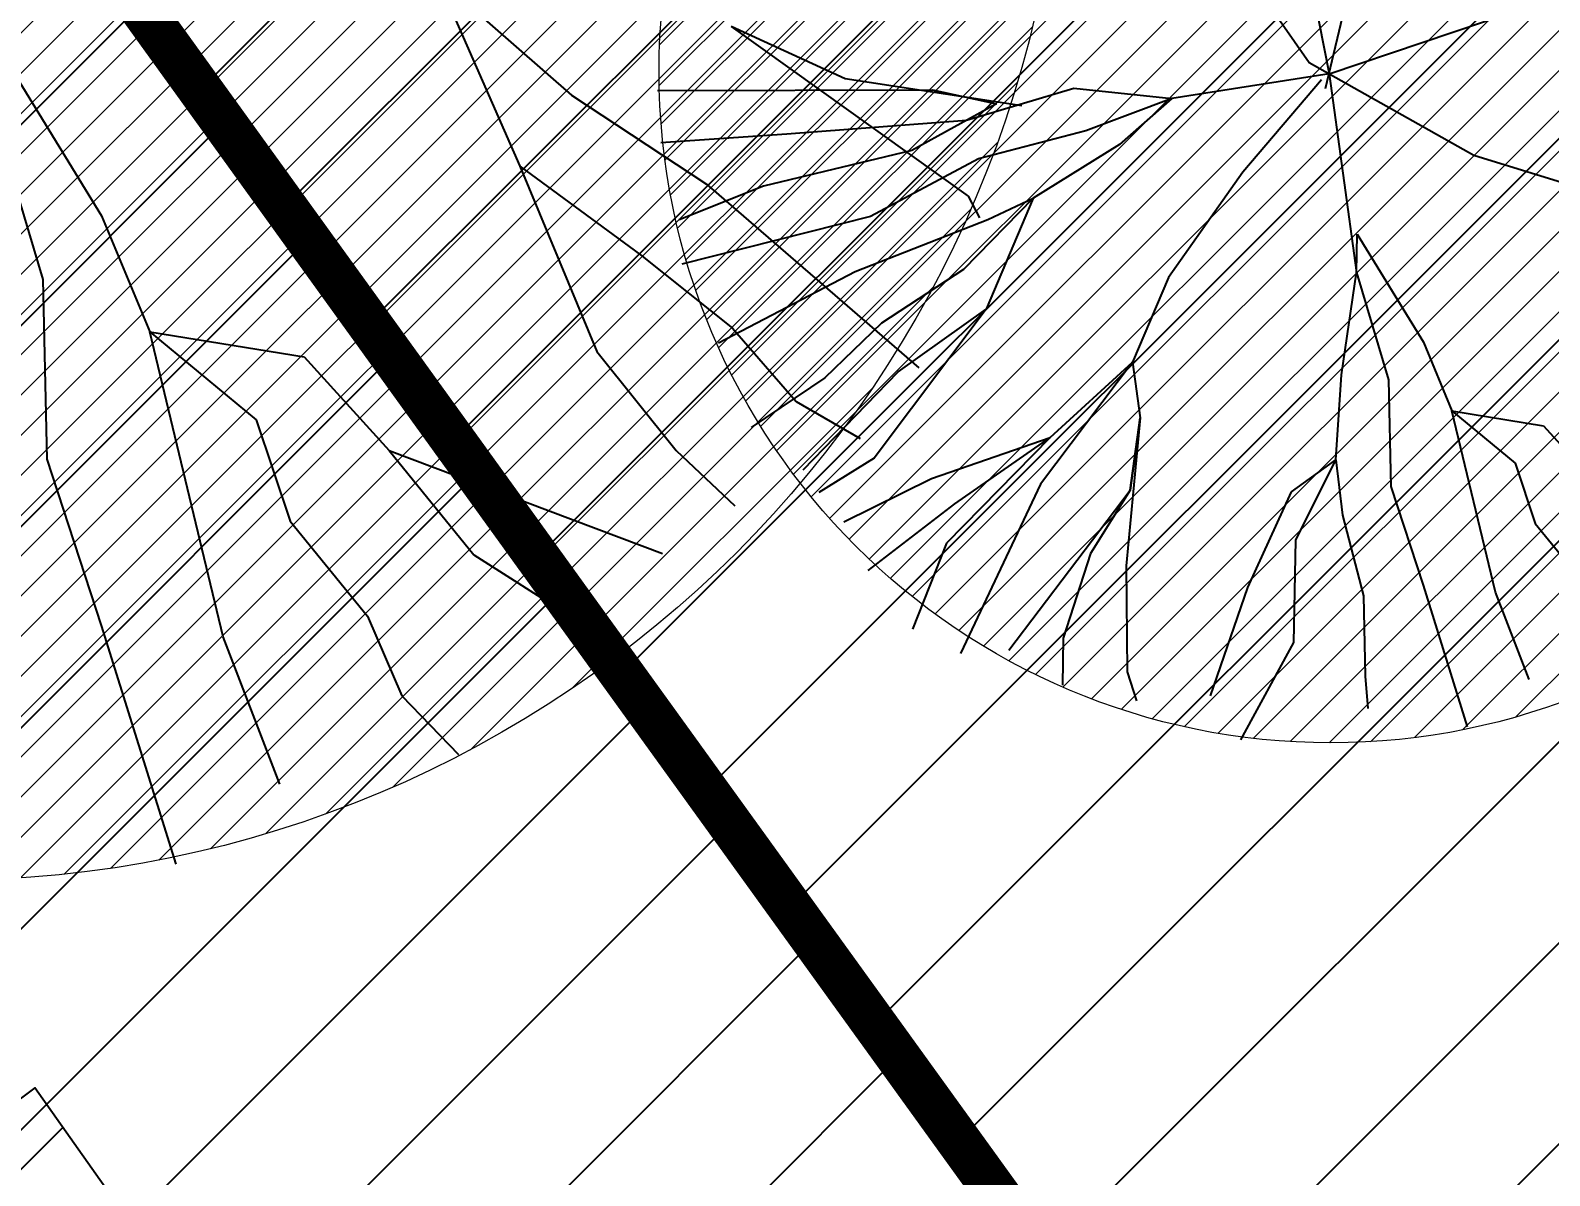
# Model space of a CAD drawing. Extents: x 352140 to 354978, y 6304672 to 6307963.
# Drawn here: x 352319.31 to 352336.27, y 6305961.78 to 6305974.57 of the extents above; entities that cross this region are included whole.
import ezdxf

# ---------------------------------------------------------------- set-up
doc = ezdxf.new("R2010")
doc.units = 0
doc.linetypes.add('CONTINUOS', pattern=[0])
doc.linetypes.add('DASHDOT', pattern=[1, 0.5, -0.25, 0, -0.25])
doc.layers.get('0').update_dxf_attribs({"linetype": 'CONTINUOUS'})
for name, color, linetype in [('02_Geo ext_Acotamiento', 7, 'CONTINUOUS'), ('03_Pav ext_HCV', 34, 'CONTINUOUS'), ('03_Pav ext_Vereda HC', 42, 'CONTINUOUS'), ('03_S2_Pav ext_Borde vereda', 7, 'CONTINUOUS'), ('1-CASA', 2, 'CONTINUOUS'), ('2-ACHURADO EDIFICACION', 252, 'CONTINUOUS'), ('Paisajismo', 253, 'CONTINUOUS')]:
    doc.layers.add(name, color=color, linetype=linetype)
doc.layers.add('0_ASD_LINEA OFICIAL', color=253, linetype='DASHDOT', lineweight=20)
doc.layers.add('0_ASD_TOPOGRAFIA_ELEMENTOS', color=9, linetype='CONTINUOS', lineweight=5, true_color=0xbdbdbd)
doc.styles.add('ROMANS', font='romans.shx', dxfattribs={"width": 0.75})
doc.dimstyles.new('Principal', dxfattribs={"dimscale": 0, "dimtxt": 2, "dimasz": 2, "dimexe": 1, "dimexo": 1, "dimtad": 1, "dimrnd": 0.05, "dimzin": 1, "dimtxsty": 'ROMANS', "dimcen": 2.5, "dimclrt": 2, "dimaunit": 2, "dimadec": 0, "dimazin": 0, "dimtfac": 1, "dimtmove": 0, "dimatfit": 3, "dimfxl": 1, "dimfxlon": 1, "dimarcsym": 0})

# ---------------------------------------------------------------- blocks, each defined once
blk = doc.blocks.new('*D1191')
at = {"layer": '02_Geo ext_Acotamiento', "color": 0, "linetype": 'ByBlock', "lineweight": -2, "transparency": 16777216}
blk.add_line((352269.4317550031, 6305991.986632305), (352264.77282864, 6305994.594769013), dxfattribs=at)
at = {"layer": '02_Geo ext_Acotamiento', "color": 0, "linetype": 'ByBlock', "transparency": 16777216}
blk.add_solid([(352264.8542420492, 6305994.740198153), (352264.6914152308, 6305994.449339874), (352263.900253803, 6305995.083249466)], dxfattribs=at)
at = {"layer": '02_Geo ext_Acotamiento', "color": 2, "linetype": 'ByBlock', "transparency": 16777216, "insert": (352267.981991557, 6305993.838529853), "char_height": 1, "attachment_point": 5, "rotation": 330.75924495696665, "style": 'ROMANS'}
blk.add_mtext('R65,70', dxfattribs=at)
blk = doc.blocks.new('*D1196')
at = {"layer": '02_Geo ext_Acotamiento', "color": 0, "linetype": 'ByBlock', "lineweight": -2, "transparency": 16777216}
blk.add_line((352323.9821354336, 6306010.445094159), (352323.9821354336, 6306015.784379948), dxfattribs=at)
at = {"layer": '02_Geo ext_Acotamiento', "color": 0, "linetype": 'ByBlock', "transparency": 16777216}
blk.add_solid([(352323.8154687669, 6306015.784379948), (352324.1488021002, 6306015.784379948), (352323.9821354336, 6306016.784379948)], dxfattribs=at)
at = {"layer": '02_Geo ext_Acotamiento', "color": 2, "linetype": 'ByBlock', "transparency": 16777216, "insert": (352323.07439734, 6306012.614737014), "char_height": 1, "attachment_point": 5, "rotation": 90, "style": 'ROMANS'}
blk.add_mtext('R59,85', dxfattribs=at)
blk = doc.blocks.new('*D1197')
at = {"layer": '02_Geo ext_Acotamiento', "color": 0, "linetype": 'ByBlock', "lineweight": -2, "transparency": 16777216}
blk.add_line((352324.0420211129, 6306022.945067002), (352324.0468633409, 6306028.284350536), dxfattribs=at)
at = {"layer": '02_Geo ext_Acotamiento', "color": 0, "linetype": 'ByBlock', "transparency": 16777216}
blk.add_solid([(352323.8801967428, 6306028.284501687), (352324.2135299391, 6306028.284199385), (352324.0477702465, 6306029.284350125)], dxfattribs=at)
at = {"layer": '02_Geo ext_Acotamiento', "color": 2, "linetype": 'ByBlock', "transparency": 16777216, "insert": (352323.1362510519, 6306025.1155322), "char_height": 1, "attachment_point": 5, "rotation": 89.94803813101713, "style": 'ROMANS'}
blk.add_mtext('R72,35', dxfattribs=at)
blk = doc.blocks.new('*D1198')
at = {"layer": '02_Geo ext_Acotamiento', "color": 0, "lineweight": -2, "transparency": 16777216}
blk.add_line((352276.2751045862, 6305950.453590345), (352270.2940694395, 6305949.519274759), dxfattribs=at)
at = {"layer": '02_Geo ext_Acotamiento', "color": 0, "transparency": 16777216}
blk.add_solid([(352270.2683459033, 6305949.68394436), (352270.3197929759, 6305949.354605158), (352269.3060518342, 6305949.364933541)], dxfattribs=at)
at = {"layer": '02_Geo ext_Acotamiento', "color": 2, "transparency": 16777216, "insert": (352273.6384944128, 6305950.96046438), "char_height": 1, "attachment_point": 5, "rotation": 8.878591050159262, "style": 'ROMANS'}
blk.add_mtext('R125,00', dxfattribs=at)
blk = doc.blocks.new('*D1272')
at = {"layer": '02_Geo ext_Acotamiento', "color": 0, "lineweight": -2, "transparency": 16777216}
blk.add_line((352279.7578668413, 6305984.813202166), (352275.0328547815, 6305987.299611822), dxfattribs=at)
at = {"layer": '02_Geo ext_Acotamiento', "color": 0, "transparency": 16777216}
blk.add_solid([(352275.1104684612, 6305987.447103838), (352274.9552411018, 6305987.152119806), (352274.1479026899, 6305987.765293897)], dxfattribs=at)
at = {"layer": '02_Geo ext_Acotamiento', "color": 2, "transparency": 16777216, "insert": (352278.2605542178, 6305986.626870681), "char_height": 1, "attachment_point": 5, "rotation": 332.2456262333117, "style": 'ROMANS'}
blk.add_mtext('R53,20', dxfattribs=at)
blk = doc.blocks.new('*D1274')
at = {"layer": '02_Geo ext_Acotamiento', "color": 0, "linetype": 'ByBlock', "lineweight": -2, "transparency": 16777216}
blk.add_line((352323.6711072492, 6306031.695071153), (352323.7472095243, 6306037.033814487), dxfattribs=at)
at = {"layer": '02_Geo ext_Acotamiento', "color": 0, "linetype": 'ByBlock', "transparency": 16777216}
blk.add_solid([(352323.5805597882, 6306037.036190031), (352323.9138592605, 6306037.031438942), (352323.7614627932, 6306038.033712904)], dxfattribs=at)
at = {"layer": '02_Geo ext_Acotamiento', "color": 2, "linetype": 'ByBlock', "transparency": 16777216, "insert": (352322.7943858679, 6306033.877431847), "char_height": 1, "attachment_point": 5, "rotation": 89.18332019274276, "style": 'ROMANS'}
blk.add_mtext('R80,10', dxfattribs=at)
blk = doc.blocks.new('*D1275')
at = {"layer": '02_Geo ext_Acotamiento', "color": 0, "lineweight": -2, "transparency": 16777216}
blk.add_line((352265.4146312115, 6305940.601474353), (352259.5027200941, 6305939.299539646), dxfattribs=at)
at = {"layer": '02_Geo ext_Acotamiento', "color": 0, "transparency": 16777216}
blk.add_solid([(352259.466875284, 6305939.462306128), (352259.5385649044, 6305939.136773165), (352258.5261212075, 6305939.084470786)], dxfattribs=at)
at = {"layer": '02_Geo ext_Acotamiento', "color": 2, "transparency": 16777216, "insert": (352262.7517488986, 6305940.944537443), "char_height": 1, "attachment_point": 5, "rotation": 12.419567213945234, "style": 'ROMANS'}
blk.add_mtext('R137,50', dxfattribs=at)
blk = doc.blocks.new('*D1352')
at = {"layer": '02_Geo ext_Acotamiento', "color": 0, "linetype": 'ByBlock', "lineweight": -2, "transparency": 16777216}
blk.add_line((352328.0176167181, 6306017.45825592), (352328.4999557082, 6306022.775710295), dxfattribs=at)
at = {"layer": '02_Geo ext_Acotamiento', "color": 0, "linetype": 'ByBlock', "transparency": 16777216}
blk.add_solid([(352328.3339705103, 6306022.790766585), (352328.6659409061, 6306022.760654005), (352328.5902934455, 6306023.771621482)], dxfattribs=at)
at = {"layer": '02_Geo ext_Acotamiento', "color": 2, "linetype": 'ByBlock', "transparency": 16777216, "insert": (352327.3095908204, 6306019.70103052), "char_height": 1, "attachment_point": 5, "rotation": 84.81696283952401, "style": 'ROMANS'}
blk.add_mtext('R66,10', dxfattribs=at)
blk = doc.blocks.new('A$C27410629')
at = {"true_color": 0x136734, "transparency": 33554559}
h = blk.add_hatch(dxfattribs=at)
h.set_pattern_fill('ANSI31', color=116, scale=0.5)
h.set_pattern_definition([(45, (-8759.562515186517, -519.1035735587502), (-1.122532015133644, 1.122532015133644), [])])
h.paths.add_polyline_path([(137.5068959888558, 1252.464406617455, 0.1176268807227723), (109.8147584422568, 1254.193915082658, 0.0669245107500281), (94.44469839795602, 1249.334472017372, 0.3153492887079504), (64.30173641118381, 1196.270282113329, 0.0226826871159959), (65.7292635223912, 1185.310127003227), (112.3603922077091, 1218.953454515778), (153.4782689701005, 1161.962272479494), (172.1053089193083, 1139.480769404351), (187.9579650288579, 1141.807885415954), (193.565073162812, 1120.465553675225), (224.197974734232, 1050.129297271156), (250.6203797236194, 989.4787086543838), (268.1526288855184, 972.7353945672494, 7.2547007156e-06), (291.4898137452492, 983.2987389690225), (238.1945199318034, 1105.633967029937), (205.2934048173047, 1181.112163638985), (177.0531538182076, 1197.651557407602)])
at = {"true_color": 0xf8d731, "transparency": 33554559}
h = blk.add_hatch(dxfattribs=at)
h.set_pattern_fill('ANSI31', color=40, scale=0.5)
h.set_pattern_definition([(45, (-8562.389606185756, -452.7772535526492), (-1.122532015133644, 1.122532015133644), [])])
h.paths.add_polyline_path([(112.3603922079938, 1218.953454516186), (65.72926352267586, 1185.310127003635, 0.0411311629792945), (70.93430501728926, 1165.446933868518, 0.0140346239134982), (80.53034666708209, 1140.452970316797), (85.58360470618118, 1125.976145258928), (117.4026874122528, 1137.08554251631), (153.4782689703861, 1161.962272479902)], flags=17)
at = {"layer": '0_ASD_LINEA OFICIAL', "ltscale": 8, "const_width": 0.5}
for points in [[(85.58360530758229, 1125.976145468789), (117.4026874119463, 1137.085542516089), (153.4782689700787, 1161.962272479681), (153.4782689700787, 1161.962272479681), (112.3603922076873, 1218.953454515965), (65.72926351752159, 1185.310126999917)], [(65.72926352235241, 1185.310127003199), (112.3603922077091, 1218.953454515778), (153.4782689701005, 1161.962272479494), (172.1053089193083, 1139.480769404351), (187.9579650288579, 1141.807885415954), (193.565073162812, 1120.465553675225), (224.197974734232, 1050.129297271156), (250.6203797236194, 989.4787086543838)]]:
    blk.add_lwpolyline(points, dxfattribs=at)
blk = doc.blocks.new('*D1435')
at = {"layer": '02_Geo ext_Acotamiento', "color": 0, "lineweight": -2, "transparency": 16777216}
blk.add_line((352267.3768480094, 6305981.246093551), (352262.3201757102, 6305982.96016391), dxfattribs=at)
at = {"layer": '02_Geo ext_Acotamiento', "color": 0, "transparency": 16777216}
blk.add_solid([(352262.3736806936, 6305983.118008753), (352262.2666707267, 6305982.802319065), (352261.3731066506, 6305983.28119381)], dxfattribs=at)
at = {"layer": '02_Geo ext_Acotamiento', "color": 2, "transparency": 16777216, "insert": (352265.6134574593, 6305982.802304444), "char_height": 1, "attachment_point": 5, "rotation": 341.27477970408165, "style": 'ROMANS'}
blk.add_mtext('R63,20', dxfattribs=at)
blk = doc.blocks.new('*D1436')
at = {"layer": '02_Geo ext_Acotamiento', "color": 0, "lineweight": -2, "transparency": 16777216}
blk.add_line((352264.2445376856, 6305987.067926185), (352259.3262423608, 6305989.145988515), dxfattribs=at)
at = {"layer": '02_Geo ext_Acotamiento', "color": 0, "transparency": 16777216}
blk.add_solid([(352259.3911094126, 6305989.299513899), (352259.261375309, 6305988.992463131), (352258.4050900592, 6305989.535190823)], dxfattribs=at)
at = {"layer": '02_Geo ext_Acotamiento', "color": 2, "transparency": 16777216, "insert": (352262.5992599365, 6305988.748521231), "char_height": 1, "attachment_point": 5, "rotation": 337.0951261481039, "style": 'ROMANS'}
blk.add_mtext('R68,20', dxfattribs=at)
blk = doc.blocks.new('*D1437')
at = {"layer": '02_Geo ext_Acotamiento', "color": 0, "lineweight": -2, "transparency": 16777216}
blk.add_line((352259.2559744208, 6305993.013330264), (352254.4508575727, 6305995.341167032), dxfattribs=at)
at = {"layer": '02_Geo ext_Acotamiento', "color": 0, "transparency": 16777216}
blk.add_solid([(352254.523521374, 6305995.491159531), (352254.378193772, 6305995.191174532), (352253.5509025776, 6305995.777149837)], dxfattribs=at)
at = {"layer": '02_Geo ext_Acotamiento', "color": 2, "transparency": 16777216, "insert": (352257.6991516962, 6305994.776180677), "char_height": 1, "attachment_point": 5, "rotation": 334.15215215420636, "style": 'ROMANS'}
blk.add_mtext('R75,20', dxfattribs=at)
blk = doc.blocks.new('*D1438')
at = {"layer": '02_Geo ext_Acotamiento', "color": 0, "lineweight": -2, "transparency": 16777216}
blk.add_line((352279.1796411406, 6305989.787918363), (352274.6770308991, 6305992.657495502), dxfattribs=at)
at = {"layer": '02_Geo ext_Acotamiento', "color": 0, "transparency": 16777216}
blk.add_solid([(352274.7666052138, 6305992.798045209), (352274.5874565849, 6305992.516945796), (352273.8337326604, 6305993.194941388)], dxfattribs=at)
at = {"layer": '02_Geo ext_Acotamiento', "color": 2, "transparency": 16777216, "insert": (352277.8378452445, 6305991.719477926), "char_height": 1, "attachment_point": 5, "rotation": 327.4900620995161, "style": 'ROMANS'}
blk.add_mtext('R56,20', dxfattribs=at)
blk = doc.blocks.new('*D1440')
at = {"layer": '02_Geo ext_Acotamiento', "color": 0, "lineweight": -2, "transparency": 16777216}
blk.add_line((352263.5625363301, 6305967.699639686), (352258.317763408, 6305968.69980414), dxfattribs=at)
at = {"layer": '02_Geo ext_Acotamiento', "color": 0, "transparency": 16777216}
blk.add_solid([(352258.3489837032, 6305968.863520575), (352258.286543113, 6305968.536087705), (352257.3354648005, 6305968.887125911)], dxfattribs=at)
at = {"layer": '02_Geo ext_Acotamiento', "color": 2, "transparency": 16777216, "insert": (352261.6013382803, 6305968.997730895), "char_height": 1, "attachment_point": 5, "rotation": 349.2034731161617, "style": 'ROMANS'}
blk.add_mtext('R73,30', dxfattribs=at)
blk = doc.blocks.new('1.0 - LO RECABARREN LOTEO PARQUE - VEGETACION EXISTENTE ETAPA MUNICIPAL__2024')
at = {"layer": 'Paisajismo'}
for p, q in [((352333.7675887554, 6305973.916275323), (352334.389823858, 6305976.572480833)), ((352333.556284526, 6305975.349528366), (352333.8059040673, 6305974.079836239)), ((352323.8476041141, 6305975.153940887), (352324.771693792, 6305973.049600984)), ((352323.8476041141, 6305975.153940887), (352325.3488766628, 6305973.841352547)), ((352332.9790041729, 6305975.074574474), (352333.5823574727, 6305974.205626142)), ((352333.8059040673, 6305974.079836239), (352335.8815710932, 6305974.781562079)), ((352318.8559809986, 6305974.52580029), (352320.102754168, 6305972.495630073)), ((352327.1304025324, 6305974.610365006), (352329.7765478037, 6305972.714087491)), ((352328.4044354131, 6305974.024454226), (352327.1304025324, 6305974.610365006)), ((352333.5823574727, 6305974.205626142), (352335.4220856785, 6305973.170409152)), ((352330.3749012811, 6305973.723944622), (352328.4044354131, 6305974.024454226)), ((352333.8059040673, 6305974.079836239), (352332.0492468402, 6305973.805794457)), ((352333.7217332817, 6305974.012425609), (352332.8441258498, 6305972.9808702)), ((352333.8059040673, 6305974.079836239), (352334.1101760236, 6305971.861200289)), ((352325.3488766628, 6305973.841352547), (352326.8561997665, 6305972.849712372)), ((352326.3082431418, 6305973.89253804), (352329.3775793085, 6305973.901995397)), ((352329.3775793085, 6305973.901995397), (352330.092666425, 6305973.744979416)), ((352329.7563331311, 6305973.563233312), (352330.9549454084, 6305973.921740374)), ((352330.9549454084, 6305973.921740374), (352332.0492468402, 6305973.805794457)), ((352318.8423465219, 6305973.803670658), (352319.4468009619, 6305971.785628011)), ((352330.092666425, 6305973.744979416), (352329.1493739172, 6305973.224608541)), ((352332.0492468402, 6305973.805794457), (352331.0889204778, 6305973.442788337)), ((352332.0492468402, 6305973.805794457), (352331.4674759631, 6305973.292716105)), ((352332.0492468402, 6305973.805794457), (352332.0492468402, 6305973.805794457)), ((352327.7511521627, 6305973.410523999), (352329.7563331311, 6305973.563233312)), ((352326.3451829061, 6305973.313259612), (352327.7511521627, 6305973.410523999)), ((352331.0889204778, 6305973.442788337), (352329.8912074472, 6305973.131908529)), ((352329.1493739172, 6305973.224608541), (352327.4903171351, 6305972.825388976)), ((352331.4674759631, 6305973.292716105), (352330.5026535925, 6305972.691585626)), ((352335.4220856785, 6305973.170409152), (352337.0810840203, 6305972.66266326)), ((352324.771693792, 6305973.049600984), (352325.6306597899, 6305970.978958183)), ((352324.771693792, 6305973.049600984), (352326.1184463274, 6305972.060985832)), ((352329.8912074472, 6305973.131908529), (352328.6871999899, 6305972.487653825)), ((352332.8441258498, 6305972.9808702), (352332.0114802046, 6305971.805541118)), ((352327.4903171351, 6305972.825388976), (352326.5497324454, 6305972.448482112)), ((352326.8561997665, 6305972.849712372), (352329.2270307137, 6305970.798318907)), ((352330.5026535925, 6305972.691585626), (352329.7248609974, 6305971.89635884)), ((352329.7765478037, 6305972.714087491), (352329.9033690981, 6305972.470929669)), ((352330.5026535925, 6305972.691585626), (352329.9775468325, 6305971.450915383)), ((352329.9965079269, 6305972.455161368), (352330.5026535925, 6305972.691585626)), ((352320.102754168, 6305972.495630073), (352320.6405393817, 6305971.201233265)), ((352328.6871999899, 6305972.487653825), (352326.5795121537, 6305971.955745937)), ((352328.513514175, 6305971.873222983), (352329.9965079269, 6305972.455161368)), ((352334.1101760236, 6305971.861200289), (352334.118268869, 6305972.289825721)), ((352334.118268869, 6305972.289825721), (352334.8583003881, 6305971.084803038)), ((352326.1184463274, 6305972.060985832), (352327.1470602817, 6305971.238915327)), ((352319.4468009619, 6305971.785628011), (352319.4892126517, 6305969.778197257)), ((352326.9905673739, 6305971.076767563), (352328.513514175, 6305971.873222983)), ((352329.7248609974, 6305971.89635884), (352328.8076925185, 6305971.29432861)), ((352332.0114802046, 6305971.805541118), (352331.6122430204, 6305970.860238128)), ((352333.9456279178, 6305970.720897165), (352334.1101760236, 6305971.861200289)), ((352334.1101760236, 6305971.861200289), (352334.4689544674, 6305970.663376016)), ((352329.9775468325, 6305971.450915383), (352328.7254665416, 6305969.788256238)), ((352328.9949793613, 6305970.751892791), (352329.9775468325, 6305971.450915383)), ((352328.8076925185, 6305971.29432861), (352328.1764638465, 6305970.686899575)), ((352321.4573920407, 6305967.793620498), (352320.6405393817, 6305971.201233265)), ((352320.6405393817, 6305971.201233265), (352320.6405393817, 6305971.201233265)), ((352320.6405393817, 6305971.201233265), (352322.3632358801, 6305970.919757236)), ((352320.6405393817, 6305971.201233265), (352321.8267123614, 6305970.215656702)), ((352327.1470602817, 6305971.238915327), (352327.8545239849, 6305970.422901742)), ((352325.6306597899, 6305970.978958183), (352326.5171089575, 6305969.87417692)), ((352334.8583003881, 6305971.084803038), (352335.177506815, 6305970.316504153)), ((352322.3632358801, 6305970.919757236), (352323.3112902547, 6305969.874258714)), ((352331.6122430204, 6305970.860238128), (352330.5853740007, 6305969.498007174)), ((352330.6905785328, 6305970.02008354), (352331.6122430204, 6305970.860238128)), ((352331.6122430204, 6305970.860238128), (352331.6958666824, 6305970.239315992)), ((352328.1764638465, 6305970.686899575), (352327.3555078833, 6305970.130696999)), ((352327.9331829492, 6305969.65970081), (352328.9949793613, 6305970.751892791)), ((352333.8799845072, 6305969.769299593), (352333.9456279178, 6305970.720897165)), ((352334.4689544674, 6305970.663376016), (352334.4941282423, 6305969.471850511)), ((352327.8545239849, 6305970.422901742), (352328.5695624957, 6305970.008076498)), ((352335.6623558067, 6305968.293890165), (352335.177506815, 6305970.316504153)), ((352335.177506815, 6305970.316504153), (352335.177506815, 6305970.316504153)), ((352335.177506815, 6305970.316504153), (352336.2000261776, 6305970.149431955)), ((352335.177506815, 6305970.316504153), (352335.8815686392, 6305969.731507829)), ((352321.8267123614, 6305970.215656702), (352322.2069569045, 6305969.084758913)), ((352331.6958666824, 6305970.239315992), (352331.5390919291, 6305968.587013915)), ((352331.585266895, 6305969.431488012), (352331.6958666824, 6305970.239315992)), ((352331.6958666824, 6305970.239315992), (352331.585266895, 6305969.431488012)), ((352336.2000261776, 6305970.149431955), (352336.7627509267, 6305969.528868506)), ((352329.3674202565, 6305969.56086351), (352330.6905785328, 6305970.02008354)), ((352330.6905785328, 6305970.02008354), (352329.5333255751, 6305968.840156688)), ((352329.6277453034, 6305969.277878848), (352330.6905785328, 6305970.02008354)), ((352319.4892126517, 6305969.778197257), (352320.0966877485, 6305967.92062878)), ((352323.3112902547, 6305969.874258714), (352326.3621876815, 6305968.724464566)), ((352323.3112902547, 6305969.874258714), (352324.2570628936, 6305968.707911463)), ((352326.5171089575, 6305969.87417692), (352327.1708201517, 6305969.257365077)), ((352328.7254665416, 6305969.788256238), (352328.1078907105, 6305969.405250668)), ((352333.3857238576, 6305969.413236644), (352333.8799845072, 6305969.769299593)), ((352333.4339926027, 6305968.872519633), (352333.8799845072, 6305969.769299593)), ((352333.8799845072, 6305969.769299593), (352333.9552204394, 6305969.151333192)), ((352335.8815686392, 6305969.731507829), (352336.1072656254, 6305969.060255007)), ((352328.3889149574, 6305969.07703627), (352329.3674202565, 6305969.56086351)), ((352330.5853740007, 6305969.498007174), (352329.6915864383, 6305967.609204772)), ((352330.2287744136, 6305967.643028717), (352331.585266895, 6305969.431488012)), ((352331.585266895, 6305969.431488012), (352331.1428718273, 6305968.725209128)), ((352332.8988405536, 6305968.346067891), (352333.3857238576, 6305969.413236644)), ((352334.4941282423, 6305969.471850511), (352334.8546996195, 6305968.369276878)), ((352328.6602253425, 6305968.533874546), (352329.6277453034, 6305969.277878848)), ((352322.2069569045, 6305969.084758913), (352323.0704463927, 6305968.025012664)), ((352333.9552204394, 6305969.151333192), (352334.1895198039, 6305968.249941767)), ((352336.1072656254, 6305969.060255007), (352336.619796255, 6305968.431234712)), ((352329.5333255751, 6305968.840156688), (352329.1561437455, 6305967.878553027)), ((352333.4124116572, 6305967.729517157), (352333.4339926027, 6305968.872519633)), ((352324.2570628936, 6305968.707911463), (352325.332894365, 6305968.022682567)), ((352331.1428718273, 6305968.725209128), (352330.8389479121, 6305967.778106538)), ((352331.5390919291, 6305968.587013915), (352331.5526339783, 6305967.402760313)), ((352332.481029394, 6305967.134080515), (352332.8988405536, 6305968.346067891)), ((352334.1895198039, 6305968.249941767), (352334.2084802218, 6305967.352615475)), ((352334.8546996195, 6305968.369276878), (352335.3492515507, 6305966.787751101)), ((352336.0388597891, 6305967.318056215), (352335.6623558067, 6305968.293890165)), ((352320.0966877485, 6305967.92062878), (352320.9298875013, 6305965.256142396)), ((352323.0704463927, 6305968.025012664), (352323.4552358454, 6305967.134829216)), ((352322.0917097033, 6305966.149577567), (352321.4573920407, 6305967.793620498)), ((352330.8389479121, 6305967.778106538), (352330.8290567235, 6305967.254234541)), ((352332.8198448605, 6305966.644939657), (352333.4124116572, 6305967.729517157)), ((352331.5526339783, 6305967.402760313), (352331.6542092658, 6305967.077934076)), ((352334.2084802218, 6305967.352615475), (352334.2375974613, 6305966.993278527)), ((352323.4552358454, 6305967.134829216), (352324.085434985, 6305966.480805666))]:
    blk.add_line(p, q, dxfattribs=at)

msp = doc.modelspace()

# ---------------------------------------------------------------- hatches: boundary and pattern name
at = {"layer": '03_Pav ext_HCV'}
h = msp.add_hatch(dxfattribs=at)
h.set_pattern_fill('SWAMP', color=256, scale=0.025, angle=-5.878428e-10, style=0)
h.set_pattern_definition([(359.9999999994121, (0, 0), (0.3175000000056422, 0.5499261309017425), [0.079375, -0.555625]), (90, (0.0396875, -4.072e-13), (-0.3174999999943578, 0.5499261309082575), [0.0396875, -1.06016476181]), (90, (0.049609375, -5.09e-13), (-0.3174999999943578, 0.5499261309082575), [0.03175, -1.06810226181]), (90, (0.029765625, -3.054e-13), (-0.3174999999943578, 0.5499261309082575), [0.03175, -1.06810226181]), (59.99999999941215, (0.05953125, -6.108e-13), (-0.3174999995629745, 0.5499261311573168), [0.0254, -0.6096]), (119.9999999994121, (0.01984375, -2.036e-13), (-0.6349999995686166, 2.555744e-10), [0.0254, -0.6095999999999999])])
h.paths.add_polyline_path([(352360.868372727, 6306028.31840835, 0.2867501767208371), (352276.1412867497, 6306023.175510557, 0.0186995896494059), (352271.7705830562, 6306019.63894139, 0.1387730875209856), (352249.4208122046, 6305985.325619695, 0.0821169976683035), (352247.1096555825, 6305968.544474194), (352254.11489188, 6305968.473110226, -0.0849190631894005), (352256.1782145034, 6305983.480684427, -0.1378571209184878), (352276.3741181307, 6306014.365663016, -0.0821666612911294), (352277.762515263, 6306015.224032857), (352283.6096528716, 6306017.625902134, -0.7562922686620178), (352284.3226251645, 6306016.717655372), (352280.5182882364, 6306011.50930614, -0.056138401777608), (352279.7611070714, 6306010.685063163, 0.1378525137337985), (352260.9870741788, 6305982.104565816), (352259.4697379309, 6305977.322016968, 0.0312542427653375), (352257.2518488735, 6305968.441153317), (352264.3677510897, 6305968.368661969, -0.0266553042957439), (352266.1419831768, 6305975.205145839), (352267.6593194248, 6305979.987694686, -0.1347586241790884), (352283.8411908795, 6306004.95120816, 0.0530918854562304), (352286.6875024904, 6306008.087643748), (352291.8375113437, 6306015.138292825, -0.1315344263085925), (352295.8643306832, 6306018.383788061, -0.2245901210606135), (352352.3677380227, 6306016.96834866, -0.1771469914567127), (352353.7775416015, 6306015.464844507), (352355.0256382796, 6306012.534005799, 0.1587547824207233), (352356.2473872155, 6306011.133888852), (352356.61527247, 6306010.904603812, 0.0312792076535771), (352404.2635354987, 6305985.296902456, 0.1549179150466921), (352406.0652175725, 6305985.073782303), (352409.3647523095, 6305985.688455695, -0.1516099281221849), (352411.1310864801, 6305985.481296828, 0.0960790395719011), (352450.5630709757, 6305976.410355219, 0.0201595479318886), (352451.6638567297, 6305976.417867715, 0.0304508160937183), (352465.8170346432, 6305977.967684446, -0.0062485329465827), (352484.699637598, 6305980.9866748, 0.0206380696323987), (352496.4057222298, 6305983.221488672, 0.0020653576393698), (352497.5663418849, 6305983.498192595), (352495.9099347821, 6305990.600186132), (352492.9982529592, 6305990.597078585, -0.7874431456719597), (352492.7225948891, 6305991.73057545), (352495.3422021209, 6305993.034390673), (352493.6820656086, 6306000.152374386, 0.0308808959229887), (352481.5194309897, 6305996.589871377, -0.0644392499704622), (352455.7354173818, 6305990.740502411), (352459.2428169689, 6305990.830949344), (352455.7354173818, 6305990.740502411, -0.0114808226942705), (352451.0179998683, 6305990.402995264, -0.0277682393432207), (352440.8206754049, 6305991.327020614), (352444.24992591, 6305990.587070875), (352440.8206754049, 6305991.327020614, -0.0702069011019849), (352416.0878331156, 6305998.601983743), (352416.6023085984, 6305998.041795899), (352413.0038271977, 6305999.99411206, -0.0357221679558627)])
at = {"layer": '03_Pav ext_Vereda HC'}
h = msp.add_hatch(dxfattribs=at)
h.set_pattern_fill('DOTS', color=256, scale=0.2, style=0)
h.set_pattern_definition([(0, (0, 0), (0.15875, 0.3175), [0, -0.3175])])
h.paths.add_polyline_path([(352533.7781987465, 6305988.647630177, 0.0012344985873451), (352535.6751261651, 6305989.286498093), (352535.0273047539, 6305991.17866681, -0.0012368732376554), (352533.135689451, 6305990.541615871, -0.0205300987090724), (352503.8853697219, 6305981.940228953), (352503.2840382412, 6305984.518491437), (352499.4039184833, 6305983.544208242), (352499.9993888386, 6305980.991075858, -0.0088871029066398), (352487.1047705442, 6305978.156272031, -0.0145554952433639), (352464.6282001356, 6305974.170378275, -0.0089901834447136), (352459.9926205119, 6305973.570179023), (352460.1984365284, 6305971.58073849, 0.0090193317601268), (352464.9206284034, 6305972.191872346, 0.0145516934643665), (352487.5052945014, 6305976.196778146, 0.0321135926008381)])
h.paths.add_polyline_path([(352453.0159213873, 6305972.983824089, -0.0068005053920136), (352449.4833227422, 6305972.830716716, -0.0090666416786755), (352444.7696182578, 6305972.776126778), (352444.5771080579, 6305970.777466943, 0.0163831034820658), (352453.2219476648, 6305970.992351152)])
h.paths.add_polyline_path([(352389.6460369565, 6305991.879874823, -0.0175332208634532), (352376.9513572305, 6305998.31509122), (352352.1532079588, 6306011.99899601, 0.0444036337484985), (352342.053580769, 6306016.089608755, 0.1133237876608219), (352314.4714570943, 6306018.047333277), (352314.9360717349, 6306016.097052595, -0.1572406347358349), (352351.2139975071, 6306010.232972499), (352375.9850852466, 6305996.564000573, 0.0175063699942604), (352388.7848668274, 6305990.074641938, -0.0115901603268221), (352405.9871731158, 6305981.141781882, 0.0867620637740209), (352437.5751283567, 6305971.093253941), (352437.7670282808, 6305973.085577833, -0.0864982168626583), (352406.9311932966, 6305982.905094895, 0.0115902421848068)])
h.paths.add_polyline_path([(352298.9308368329, 6306011.291528256, -0.0407699137093401), (352308.0869286793, 6306014.635858133), (352307.6251471448, 6306016.57596012, 0.043034433953701), (352297.5531387314, 6306012.854879401, 0.2722251189562815), (352266.1428912832, 6305966.550484804), (352264.4334961653, 6305966.567898809, 0.0153159578732751), (352263.8567137016, 6305962.573567073), (352266.0299973136, 6305962.551427328, 0.0215469833585937), (352266.2729303729, 6305957.80291892, 0.0632834604165821), (352273.0108519612, 6305926.495241333, 0.0077036086267224), (352278.1261176606, 6305912.650623268), (352279.9891282905, 6305913.378097652, -0.0076770463793275), (352274.9122720579, 6305927.117035691, -0.0633905228513815), (352268.2648698925, 6305957.982510693, -0.3183358391945924)])
at = {"layer": '0_ASD_TOPOGRAFIA_ELEMENTOS'}
h = msp.add_hatch(dxfattribs=at)
h.set_pattern_fill('ANSI31', color=256, scale=0.1)
h.set_pattern_definition([(45, (346015.5754358185, 6304237.819456549), (-0.2245064030267289, 0.2245064030267289), [])])
edge = h.paths.add_edge_path()
edge.add_arc((352318.3496531595, 6305977.571632863), 12.5, 0, 360)
h = msp.add_hatch(dxfattribs=at)
h.set_pattern_fill('ANSI31', color=256, scale=0.1)
h.set_pattern_definition([(45, (346031.0516176257, 6304234.35776002), (-0.2245064030267289, 0.2245064030267289), [])])
edge = h.paths.add_edge_path()
edge.add_arc((352333.8258349666, 6305974.109936333), 7.5, 0, 360)
at = {"layer": '2-ACHURADO EDIFICACION'}
h = msp.add_hatch(dxfattribs=at)
h.set_pattern_fill('ANSI31', color=256, scale=0.25)
h.set_pattern_definition([(45, (0, 0), (-0.561266007566822, 0.5612660075668221), [])])
h.paths.add_polyline_path([(352327.6270000001, 6305951.749), (352327.2994358053, 6305951.517488061), (352319.3550000001, 6305962.757999999), (352318.8266655438, 6305962.361017291), (352313.848, 6305968.987000001), (352308.922, 6305965.432999999), (352311.318, 6305962.155), (352305.083, 6305957.373), (352303.711, 6305959.217), (352298.4, 6305955.382999999), (352293.82, 6305952.065), (352295.735, 6305949.36), (352288.406, 6305944.101), (352293.0570000001, 6305937.645), (352301.664, 6305943.75, 0.455625162279396), (352304.853, 6305944.772000001, 0.2076474804618814), (352304.846128978, 6305946.552609009), (352305.152, 6305946.822000001), (352311.019, 6305951.207), (352315.831, 6305944.557999999), (352325.324, 6305931.036), (352317.821, 6305925.589), (352326.706, 6305913.574, 0.2996396774800834), (352327.8739999999, 6305913.496), (352329.906, 6305915.051, 0.2469041141044179), (352330.1009999998, 6305915.919), (352328.7638008676, 6305917.735068206), (352330.771, 6305919.213), (352332.0220000001, 6305917.514), (352332.542, 6305917.24, 0.1964593871867426), (352333.1906864678, 6305917.423841837), (352334.68, 6305918.512), (352334.783, 6305918.629, 0.3535939934268906), (352334.8263871195, 6305919.675467933), (352331.641, 6305924.087), (352338.743, 6305929.22), (352342.045, 6305931.639), (352340.944, 6305933.087), (352336.263, 6305939.53)])

# ---------------------------------------------------------------- linework, layer by layer
at = {"layer": '0_ASD_TOPOGRAFIA_ELEMENTOS'}
for centre, radius in [((352318.3496531595, 6305977.571632863), 12.5), ((352333.8258349666, 6305974.109936333), 7.5)]:
    msp.add_circle(centre, radius, dxfattribs=at)
at = {"layer": '1-CASA', "flags": 128}
msp.add_lwpolyline([(352336.263, 6305939.53), (352327.6270000001, 6305951.749), (352327.2994358053, 6305951.517488061), (352319.355, 6305962.757999999), (352318.8266655439, 6305962.361017291), (352313.848, 6305968.987000001), (352308.922, 6305965.432999999), (352311.318, 6305962.155), (352305.083, 6305957.373), (352303.711, 6305959.217), (352298.4, 6305955.382999999), (352293.82, 6305952.065), (352295.735, 6305949.36), (352288.406, 6305944.101)], dxfattribs=at)

# ---------------------------------------------------------------- block references
at = {"layer": '03_S2_Pav ext_Borde vereda', "linetype": 'Continuous'}
msp.add_blockref('A$C27410629', (352203.9623478023, 6304761.713605438), dxfattribs=at)
at = {"layer": 'Paisajismo'}
msp.add_blockref('1.0 - LO RECABARREN LOTEO PARQUE - VEGETACION EXISTENTE ETAPA MUNICIPAL__2024', (0, 0), dxfattribs=at)

# ---------------------------------------------------------------- dimensions: what is measured, and where the dimension line sits
at = {"layer": '02_Geo ext_Acotamiento', "linetype": 'ByBlock'}
for center, mpoint, picture, middle in [((352322.6199271211, 6305957.952454508), (352323.7614627932, 6306038.033712904), '*D1274', (352323.7020317524, 6306033.864493612)), ((352323.9821354323, 6305956.912110779), (352324.0477702465, 6306029.284350125), '*D1197', (352324.0439887739, 6306025.114708968)), ((352322.6199271226, 6305957.952454513), (352328.5902934455, 6306023.771621482), '*D1352', (352328.2136173446, 6306019.619027514)), ((352323.9821354352, 6305956.912110877), (352323.9821354336, 6306016.784379948), '*D1196', (352323.9821354353, 6306012.614737014)), ((352321.2271941575, 6305962.990770249), (352263.900253803, 6305995.083249466), '*D1191', (352267.5385792405, 6305993.046460433))]:
    dim = msp.add_radius_dim(center=center, mpoint=mpoint, dimstyle='Principal', override={"dimscale": 0, "dimaunit": 0, "dimfxl": 0.22, "dimarcsym": 1}, dxfattribs=at)
    dim.commit()
    dim.dimension.update_dxf_attribs({"geometry": picture, "text_midpoint": middle, "dimtype": 164})
at = {"layer": '02_Geo ext_Acotamiento'}
for center, mpoint, override, picture, middle in [((352321.2207752005, 6305962.994509473), (352253.5509025776, 6305995.777149837), {"dimscale": 0, "dimfxl": 0.22}, '*D1437', (352257.3033934944, 6305993.959257245)), ((352321.2207752103, 6305962.994509468), (352273.8337326604, 6305993.194941388), {"dimscale": 0, "dimfxl": 0.22}, '*D1438', (352277.3499851399, 6305990.95398399)), ((352321.2207752033, 6305962.994509473), (352258.4050900592, 6305989.535190823), {"dimscale": 0, "dimfxl": 0.22}, '*D1436', (352262.245966174, 6305987.912356196)), ((352321.2207016959, 6305962.994508028), (352274.1479026899, 6305987.765293897), {"dimscale": 0, "dimfxl": 0.22}, '*D1272', (352277.837836857, 6305985.823565955)), ((352321.2207752073, 6305962.994509482), (352261.3731066506, 6305983.28119381), {"dimscale": 0, "dimfxl": 0.22}, '*D1435', (352265.3220463896, 6305981.94261378)), ((352329.3286668276, 6305955.158210919), (352257.3354648005, 6305968.887125911), {"dimscale": 0, "dimfxl": 0.22}, '*D1440', (352261.4312991729, 6305968.106061028)), ((352392.8269086622, 6305968.660500089), (352258.5261212075, 6305939.084470786), {"dimscale": 0, "dimtmove": 1}, '*D1275', (352262.9469750959, 6305940.05804143)), ((352392.8269086607, 6305968.660500091), (352269.3060518342, 6305949.364933541), {"dimscale": 0, "dimtmove": 1}, '*D1198', (352273.7785958158, 6305950.063603161))]:
    dim = msp.add_radius_dim(center=center, mpoint=mpoint, dimstyle='Principal', override=override, dxfattribs=at)
    dim.commit()
    dim.dimension.update_dxf_attribs({"geometry": picture, "text_midpoint": middle, "dimtype": 164})

doc.saveas('drawing.dxf')
